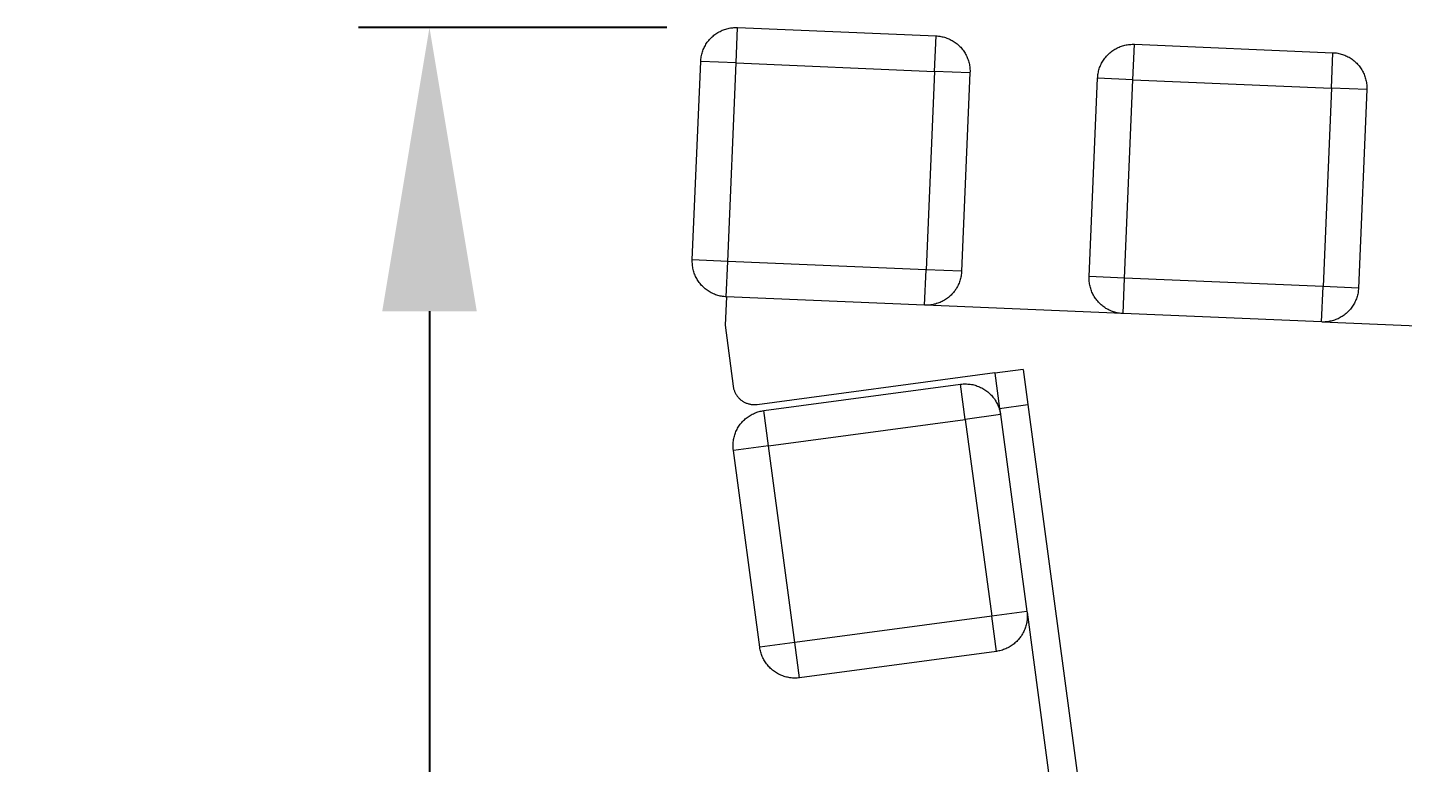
# Model space of a CAD drawing. Header units: millimetres. Extents: x -30 to 4992, y -440 to 3111.
# Drawn here: x 3415.6 to 3609.4, y 3007 to 3110.6 of the extents above; entities that cross this region are included whole.
import ezdxf

# ---------------------------------------------------------------- set-up
doc = ezdxf.new("R2010")
doc.units = ezdxf.units.MM
doc.layers.add('ZANO_R', color=7, linetype='Continuous', lineweight=0)
doc.layers.add('ZANO_W', color=1, linetype='Continuous', lineweight=0)
doc.styles.add('Arial', font='arial.ttf')
doc.styles.get("Standard").update_dxf_attribs({"font": 'ARIALUNI.TTF'})
doc.dimstyles.new('pl i ang', dxfattribs={"dimtxt": 50, "dimasz": 50, "dimexe": 1.25, "dimexo": 0.625, "dimgap": 10, "dimtad": 1, "dimtoh": 1, "dimtxsty": 'Standard', "dimcen": 2.5, "dimclrd": 1, "dimclre": 1, "dimclrt": 1, "dimadec": 0, "dimazin": 0, "dimtfac": 1, "dimtmove": 0, "dimatfit": 3, "dimfxl": 1, "dimarcsym": 1})

# ---------------------------------------------------------------- blocks, each defined once
blk = doc.blocks.new('*D390')
at = {"layer": 'ZANO_W', "color": 1, "lineweight": -2}
for p, q in [((3505.67, 3110.62), (3462.23, 3110.62)), ((3472.23, 3070.62), (3472.23, 2690.87)), ((3595.75, 2650.87), (3462.23, 2650.87))]:
    blk.add_line(p, q, dxfattribs=at)
at = {"layer": 'ZANO_W', "color": 1}
for points in [[(3478.9, 3070.62), (3465.57, 3070.62), (3472.23, 3110.62)], [(3465.57, 2690.87), (3478.9, 2690.87), (3472.23, 2650.87)]]:
    blk.add_solid(points, dxfattribs=at)
at = {"layer": 'ZANO_W', "color": 1, "insert": (3441.81, 2880.74), "char_height": 40, "attachment_point": 5, "rotation": 90, "style": 'Arial'}
blk.add_mtext('460', dxfattribs=at)

msp = doc.modelspace()

# ---------------------------------------------------------------- linework, layer by layer
at = {"layer": 'ZANO_R'}
for p, q in [((3511.96, 3109.19), (3512.08, 3109.31)), ((3512.08, 3109.31), (3512.21, 3109.42)), ((3512.21, 3109.42), (3512.34, 3109.53)), ((3512.34, 3109.53), (3512.47, 3109.63)), ((3512.47, 3109.63), (3512.61, 3109.73)), ((3512.61, 3109.73), (3512.75, 3109.83)), ((3512.75, 3109.83), (3512.9, 3109.92)), ((3512.9, 3109.92), (3513.05, 3110)), ((3513.05, 3110), (3513.2, 3110.08)), ((3513.2, 3110.08), (3513.35, 3110.16)), ((3513.35, 3110.16), (3513.51, 3110.23)), ((3513.51, 3110.23), (3513.67, 3110.29)), ((3513.67, 3110.29), (3513.83, 3110.35)), ((3513.83, 3110.35), (3513.99, 3110.4)), ((3513.99, 3110.4), (3514.15, 3110.45)), ((3514.15, 3110.45), (3514.32, 3110.49)), ((3514.32, 3110.49), (3514.48, 3110.53)), ((3514.48, 3110.53), (3514.65, 3110.56)), ((3514.65, 3110.56), (3514.82, 3110.58)), ((3514.82, 3110.58), (3514.99, 3110.6)), ((3514.99, 3110.6), (3515.16, 3110.62)), ((3515.16, 3110.62), (3515.33, 3110.62)), ((3515.33, 3110.62), (3515.5, 3110.62)), ((3515.46, 3105.63), (3515.67, 3110.62)), ((3515.5, 3110.62), (3515.67, 3110.62)), ((3515.67, 3110.62), (3543.65, 3109.44)), ((3543.44, 3104.44), (3543.65, 3109.44)), ((3543.65, 3109.44), (3543.82, 3109.43)), ((3543.82, 3109.43), (3543.99, 3109.41)), ((3543.99, 3109.41), (3544.16, 3109.39)), ((3544.16, 3109.39), (3544.33, 3109.36)), ((3544.33, 3109.36), (3544.49, 3109.33)), ((3544.49, 3109.33), (3544.66, 3109.29)), ((3544.66, 3109.29), (3544.83, 3109.25)), ((3544.83, 3109.25), (3544.99, 3109.2)), ((3510.71, 3107.18), (3510.76, 3107.34)), ((3510.76, 3107.34), (3510.83, 3107.5)), ((3510.83, 3107.5), (3510.89, 3107.65)), ((3510.89, 3107.65), (3510.96, 3107.81)), ((3510.96, 3107.81), (3511.04, 3107.96)), ((3511.04, 3107.96), (3511.12, 3108.11)), ((3511.12, 3108.11), (3511.21, 3108.26)), ((3511.21, 3108.26), (3511.3, 3108.4)), ((3511.3, 3108.4), (3511.4, 3108.54)), ((3511.4, 3108.54), (3511.5, 3108.68)), ((3511.5, 3108.68), (3511.61, 3108.81)), ((3511.61, 3108.81), (3511.72, 3108.94)), ((3511.72, 3108.94), (3511.84, 3109.07)), ((3511.84, 3109.07), (3511.96, 3109.19)), ((3544.99, 3109.2), (3545.15, 3109.14)), ((3545.15, 3109.14), (3545.31, 3109.08)), ((3545.31, 3109.08), (3545.47, 3109.01)), ((3545.47, 3109.01), (3545.62, 3108.94)), ((3545.62, 3108.94), (3545.77, 3108.86)), ((3545.77, 3108.86), (3545.92, 3108.78)), ((3545.92, 3108.78), (3546.07, 3108.69)), ((3546.07, 3108.69), (3546.21, 3108.6)), ((3546.21, 3108.6), (3546.35, 3108.5)), ((3546.35, 3108.5), (3546.49, 3108.4)), ((3546.49, 3108.4), (3546.62, 3108.3)), ((3546.62, 3108.3), (3546.75, 3108.18)), ((3546.75, 3108.18), (3546.88, 3108.07)), ((3546.88, 3108.07), (3547, 3107.95)), ((3547, 3107.95), (3547.12, 3107.83)), ((3547.12, 3107.83), (3547.23, 3107.7)), ((3547.23, 3107.7), (3547.34, 3107.57)), ((3547.34, 3107.57), (3547.45, 3107.43)), ((3547.45, 3107.43), (3547.55, 3107.29)), ((3568.42, 3107.27), (3568.56, 3107.37)), ((3568.56, 3107.37), (3568.7, 3107.46)), ((3568.7, 3107.46), (3568.85, 3107.55)), ((3568.85, 3107.55), (3569, 3107.64)), ((3569, 3107.64), (3569.15, 3107.72)), ((3569.15, 3107.72), (3569.3, 3107.79)), ((3569.3, 3107.79), (3569.46, 3107.86)), ((3569.46, 3107.86), (3569.62, 3107.93)), ((3569.62, 3107.93), (3569.78, 3107.98)), ((3569.78, 3107.98), (3569.94, 3108.04)), ((3569.94, 3108.04), (3570.1, 3108.09)), ((3570.1, 3108.09), (3570.27, 3108.13)), ((3570.27, 3108.13), (3570.43, 3108.16)), ((3570.43, 3108.16), (3570.6, 3108.19)), ((3570.6, 3108.19), (3570.77, 3108.22)), ((3570.77, 3108.22), (3570.94, 3108.24)), ((3570.94, 3108.24), (3571.11, 3108.25)), ((3571.11, 3108.25), (3571.28, 3108.26)), ((3571.28, 3108.26), (3571.45, 3108.26)), ((3571.41, 3103.26), (3571.62, 3108.26)), ((3571.45, 3108.26), (3571.62, 3108.26)), ((3571.62, 3108.26), (3599.6, 3107.07)), ((3509.28, 3077.86), (3510.47, 3105.84)), ((3510.47, 3105.84), (3510.48, 3106.01)), ((3515.46, 3105.63), (3510.47, 3105.84)), ((3510.48, 3106.01), (3510.49, 3106.18)), ((3510.49, 3106.18), (3510.51, 3106.35)), ((3510.51, 3106.35), (3510.54, 3106.51)), ((3510.54, 3106.51), (3510.58, 3106.68)), ((3510.58, 3106.68), (3510.61, 3106.85)), ((3510.61, 3106.85), (3510.66, 3107.01)), ((3510.66, 3107.01), (3510.71, 3107.18)), ((3514.28, 3077.65), (3515.46, 3105.63)), ((3515.46, 3105.63), (3543.44, 3104.44)), ((3547.55, 3107.29), (3547.64, 3107.15)), ((3547.64, 3107.15), (3547.73, 3107.01)), ((3547.73, 3107.01), (3547.82, 3106.86)), ((3547.82, 3106.86), (3547.9, 3106.71)), ((3547.9, 3106.71), (3547.97, 3106.55)), ((3547.97, 3106.55), (3548.04, 3106.4)), ((3548.04, 3106.4), (3548.1, 3106.24)), ((3548.1, 3106.24), (3548.16, 3106.08)), ((3548.16, 3106.08), (3548.21, 3105.92)), ((3548.21, 3105.92), (3548.26, 3105.75)), ((3548.26, 3105.75), (3548.3, 3105.59)), ((3548.3, 3105.59), (3548.34, 3105.42)), ((3548.34, 3105.42), (3548.37, 3105.25)), ((3566.84, 3105.29), (3566.91, 3105.44)), ((3566.91, 3105.44), (3566.99, 3105.6)), ((3566.99, 3105.6), (3567.07, 3105.75)), ((3567.07, 3105.75), (3567.16, 3105.89)), ((3567.16, 3105.89), (3567.25, 3106.04)), ((3567.25, 3106.04), (3567.35, 3106.18)), ((3567.35, 3106.18), (3567.45, 3106.31)), ((3567.45, 3106.31), (3567.56, 3106.45)), ((3567.56, 3106.45), (3567.67, 3106.58)), ((3567.67, 3106.58), (3567.79, 3106.7)), ((3567.79, 3106.7), (3567.91, 3106.82)), ((3567.91, 3106.82), (3568.03, 3106.94)), ((3568.03, 3106.94), (3568.16, 3107.06)), ((3568.16, 3107.06), (3568.29, 3107.16)), ((3568.29, 3107.16), (3568.42, 3107.27)), ((3599.39, 3102.08), (3599.6, 3107.07)), ((3599.6, 3107.07), (3599.77, 3107.06)), ((3599.77, 3107.06), (3599.94, 3107.05)), ((3599.94, 3107.05), (3600.11, 3107.03)), ((3600.11, 3107.03), (3600.28, 3107)), ((3600.28, 3107), (3600.44, 3106.96)), ((3600.44, 3106.96), (3600.61, 3106.93)), ((3600.61, 3106.93), (3600.78, 3106.88)), ((3600.78, 3106.88), (3600.94, 3106.83)), ((3600.94, 3106.83), (3601.1, 3106.78)), ((3601.1, 3106.78), (3601.26, 3106.71)), ((3601.26, 3106.71), (3601.42, 3106.65)), ((3601.42, 3106.65), (3601.57, 3106.58)), ((3601.57, 3106.58), (3601.72, 3106.5)), ((3601.72, 3106.5), (3601.87, 3106.42)), ((3601.87, 3106.42), (3602.02, 3106.33)), ((3602.02, 3106.33), (3602.16, 3106.24)), ((3602.16, 3106.24), (3602.3, 3106.14)), ((3602.3, 3106.14), (3602.44, 3106.04)), ((3602.44, 3106.04), (3602.57, 3105.93)), ((3602.57, 3105.93), (3602.7, 3105.82)), ((3602.7, 3105.82), (3602.83, 3105.7)), ((3602.83, 3105.7), (3602.95, 3105.58)), ((3602.95, 3105.58), (3603.07, 3105.46)), ((3603.07, 3105.46), (3603.18, 3105.33)), ((3543.44, 3104.44), (3542.25, 3076.47)), ((3548.43, 3104.23), (3543.44, 3104.44)), ((3548.43, 3104.23), (3547.25, 3076.26)), ((3548.37, 3105.25), (3548.4, 3105.08)), ((3548.4, 3105.08), (3548.41, 3104.91)), ((3548.41, 3104.91), (3548.43, 3104.74)), ((3548.43, 3104.74), (3548.44, 3104.57)), ((3548.44, 3104.4), (3548.43, 3104.23)), ((3548.43, 3104.23), (3548.43, 3104.23)), ((3548.44, 3104.57), (3548.44, 3104.4)), ((3565.23, 3075.5), (3566.42, 3103.47)), ((3566.42, 3103.47), (3566.43, 3103.64)), ((3571.41, 3103.26), (3566.42, 3103.47)), ((3566.43, 3103.64), (3566.44, 3103.81)), ((3566.44, 3103.81), (3566.46, 3103.98)), ((3566.46, 3103.98), (3566.49, 3104.15)), ((3566.49, 3104.15), (3566.53, 3104.32)), ((3566.53, 3104.32), (3566.56, 3104.48)), ((3566.56, 3104.48), (3566.61, 3104.65)), ((3566.61, 3104.65), (3566.66, 3104.81)), ((3566.66, 3104.81), (3566.71, 3104.97)), ((3566.71, 3104.97), (3566.78, 3105.13)), ((3566.78, 3105.13), (3566.84, 3105.29)), ((3603.18, 3105.33), (3603.29, 3105.2)), ((3603.29, 3105.2), (3603.4, 3105.07)), ((3603.4, 3105.07), (3603.5, 3104.93)), ((3603.5, 3104.93), (3603.59, 3104.79)), ((3603.59, 3104.79), (3603.68, 3104.64)), ((3603.68, 3104.64), (3603.77, 3104.49)), ((3603.77, 3104.49), (3603.85, 3104.34)), ((3603.85, 3104.34), (3603.92, 3104.19)), ((3603.92, 3104.19), (3603.99, 3104.03)), ((3603.99, 3104.03), (3604.05, 3103.87)), ((3604.05, 3103.87), (3604.11, 3103.71)), ((3604.11, 3103.71), (3604.16, 3103.55)), ((3604.16, 3103.55), (3604.21, 3103.39)), ((3570.23, 3075.29), (3571.41, 3103.26)), ((3571.41, 3103.26), (3599.39, 3102.08)), ((3599.39, 3102.08), (3598.2, 3074.1)), ((3604.38, 3101.87), (3599.39, 3102.08)), ((3604.38, 3101.87), (3603.2, 3073.89)), ((3604.21, 3103.39), (3604.25, 3103.22)), ((3604.25, 3103.22), (3604.29, 3103.06)), ((3604.29, 3103.06), (3604.32, 3102.89)), ((3604.32, 3102.89), (3604.35, 3102.72)), ((3604.35, 3102.72), (3604.36, 3102.55)), ((3604.36, 3102.55), (3604.38, 3102.38)), ((3604.38, 3102.38), (3604.39, 3102.21)), ((3604.39, 3102.04), (3604.38, 3101.87)), ((3604.38, 3101.87), (3604.38, 3101.87)), ((3604.39, 3102.21), (3604.39, 3102.04)), ((3509.28, 3077.69), (3509.28, 3077.86)), ((3514.28, 3077.65), (3509.28, 3077.86)), ((3509.28, 3077.52), (3509.28, 3077.69)), ((3509.29, 3077.35), (3509.28, 3077.52)), ((3509.3, 3077.18), (3509.29, 3077.35)), ((3509.32, 3077.01), (3509.3, 3077.18)), ((3509.35, 3076.84), (3509.32, 3077.01)), ((3509.38, 3076.67), (3509.35, 3076.84)), ((3509.41, 3076.51), (3509.38, 3076.67)), ((3509.45, 3076.34), (3509.41, 3076.51)), ((3509.5, 3076.18), (3509.45, 3076.34)), ((3514.07, 3072.66), (3514.28, 3077.65)), ((3542.25, 3076.47), (3514.28, 3077.65)), ((3542.04, 3071.48), (3542.25, 3076.47)), ((3547.25, 3076.26), (3542.25, 3076.47)), ((3509.56, 3076.01), (3509.5, 3076.18)), ((3509.61, 3075.85), (3509.56, 3076.01)), ((3509.68, 3075.7), (3509.61, 3075.85)), ((3509.75, 3075.54), (3509.68, 3075.7)), ((3509.82, 3075.39), (3509.75, 3075.54)), ((3509.9, 3075.23), (3509.82, 3075.39)), ((3509.99, 3075.09), (3509.9, 3075.23)), ((3510.08, 3074.94), (3509.99, 3075.09)), ((3510.17, 3074.8), (3510.08, 3074.94)), ((3510.27, 3074.66), (3510.17, 3074.8)), ((3510.38, 3074.53), (3510.27, 3074.66)), ((3510.48, 3074.39), (3510.38, 3074.53)), ((3510.6, 3074.27), (3510.48, 3074.39)), ((3546.82, 3074.44), (3546.75, 3074.28)), ((3546.89, 3074.6), (3546.82, 3074.44)), ((3546.95, 3074.76), (3546.89, 3074.6)), ((3547.01, 3074.92), (3546.95, 3074.76)), ((3547.06, 3075.08), (3547.01, 3074.92)), ((3547.1, 3075.24), (3547.06, 3075.08)), ((3547.14, 3075.41), (3547.1, 3075.24)), ((3547.18, 3075.58), (3547.14, 3075.41)), ((3547.2, 3075.75), (3547.18, 3075.58)), ((3547.22, 3075.92), (3547.2, 3075.75)), ((3547.24, 3076.09), (3547.22, 3075.92)), ((3547.25, 3076.26), (3547.24, 3076.09)), ((3547.25, 3076.26), (3547.25, 3076.26)), ((3565.23, 3075.33), (3565.23, 3075.5)), ((3570.23, 3075.29), (3565.23, 3075.5)), ((3565.23, 3075.16), (3565.23, 3075.33)), ((3565.24, 3074.98), (3565.23, 3075.16)), ((3565.25, 3074.81), (3565.24, 3074.98)), ((3565.27, 3074.64), (3565.25, 3074.81)), ((3565.3, 3074.48), (3565.27, 3074.64)), ((3565.33, 3074.31), (3565.3, 3074.48)), ((3570.02, 3070.29), (3570.23, 3075.29)), ((3598.2, 3074.1), (3570.23, 3075.29)), ((3510.72, 3074.14), (3510.6, 3074.27)), ((3510.84, 3074.02), (3510.72, 3074.14)), ((3510.96, 3073.91), (3510.84, 3074.02)), ((3511.09, 3073.8), (3510.96, 3073.91)), ((3511.23, 3073.69), (3511.09, 3073.8)), ((3511.36, 3073.59), (3511.23, 3073.69)), ((3511.5, 3073.49), (3511.36, 3073.59)), ((3511.65, 3073.4), (3511.5, 3073.49)), ((3511.79, 3073.31), (3511.65, 3073.4)), ((3511.94, 3073.23), (3511.79, 3073.31)), ((3512.1, 3073.15), (3511.94, 3073.23)), ((3512.25, 3073.08), (3512.1, 3073.15)), ((3512.41, 3073.01), (3512.25, 3073.08)), ((3512.57, 3072.95), (3512.41, 3073.01)), ((3512.73, 3072.9), (3512.57, 3072.95)), ((3512.89, 3072.85), (3512.73, 3072.9)), ((3513.06, 3072.8), (3512.89, 3072.85)), ((3513.22, 3072.76), (3513.06, 3072.8)), ((3513.39, 3072.73), (3513.22, 3072.76)), ((3513.56, 3072.7), (3513.39, 3072.73)), ((3513.73, 3072.68), (3513.56, 3072.7)), ((3513.9, 3072.66), (3513.73, 3072.68)), ((3514.07, 3072.65), (3513.9, 3072.66)), ((3514.09, 3072.65), (3513.92, 3068.66)), ((3514.07, 3072.66), (3514.07, 3072.65)), ((3542.04, 3071.47), (3514.07, 3072.65)), ((3545.24, 3072.46), (3545.11, 3072.36)), ((3545.38, 3072.56), (3545.24, 3072.46)), ((3545.51, 3072.67), (3545.38, 3072.56)), ((3545.64, 3072.79), (3545.51, 3072.67)), ((3545.76, 3072.9), (3545.64, 3072.79)), ((3545.88, 3073.03), (3545.76, 3072.9)), ((3546, 3073.15), (3545.88, 3073.03)), ((3546.11, 3073.28), (3546, 3073.15)), ((3546.21, 3073.41), (3546.11, 3073.28)), ((3546.32, 3073.55), (3546.21, 3073.41)), ((3546.41, 3073.69), (3546.32, 3073.55)), ((3546.51, 3073.84), (3546.41, 3073.69)), ((3546.59, 3073.98), (3546.51, 3073.84)), ((3546.68, 3074.13), (3546.59, 3073.98)), ((3546.75, 3074.28), (3546.68, 3074.13)), ((3565.36, 3074.14), (3565.33, 3074.31)), ((3565.4, 3073.98), (3565.36, 3074.14)), ((3565.45, 3073.81), (3565.4, 3073.98)), ((3565.51, 3073.65), (3565.45, 3073.81)), ((3565.56, 3073.49), (3565.51, 3073.65)), ((3565.63, 3073.33), (3565.56, 3073.49)), ((3565.7, 3073.17), (3565.63, 3073.33)), ((3565.77, 3073.02), (3565.7, 3073.17)), ((3565.85, 3072.87), (3565.77, 3073.02)), ((3565.94, 3072.72), (3565.85, 3072.87)), ((3566.03, 3072.58), (3565.94, 3072.72)), ((3566.12, 3072.44), (3566.03, 3072.58)), ((3566.22, 3072.3), (3566.12, 3072.44)), ((3597.99, 3069.11), (3598.2, 3074.1)), ((3603.2, 3073.89), (3598.2, 3074.1)), ((3602.96, 3072.55), (3602.9, 3072.39)), ((3603.01, 3072.71), (3602.96, 3072.55)), ((3603.05, 3072.88), (3603.01, 3072.71)), ((3603.09, 3073.05), (3603.05, 3072.88)), ((3603.13, 3073.21), (3603.09, 3073.05)), ((3603.15, 3073.38), (3603.13, 3073.21)), ((3603.17, 3073.55), (3603.15, 3073.38)), ((3603.19, 3073.72), (3603.17, 3073.55)), ((3603.2, 3073.89), (3603.19, 3073.72)), ((3603.2, 3073.89), (3603.2, 3073.89)), ((3542.04, 3071.48), (3542.04, 3071.47)), ((3542.21, 3071.47), (3542.04, 3071.47)), ((3569.91, 3070.29), (3542.15, 3071.47)), ((3542.39, 3071.47), (3542.21, 3071.47)), ((3542.56, 3071.48), (3542.39, 3071.47)), ((3542.73, 3071.49), (3542.56, 3071.48)), ((3542.9, 3071.51), (3542.73, 3071.49)), ((3543.06, 3071.53), (3542.9, 3071.51)), ((3543.23, 3071.56), (3543.06, 3071.53)), ((3543.4, 3071.6), (3543.23, 3071.56)), ((3543.56, 3071.64), (3543.4, 3071.6)), ((3543.73, 3071.69), (3543.56, 3071.64)), ((3543.89, 3071.74), (3543.73, 3071.69)), ((3544.05, 3071.8), (3543.89, 3071.74)), ((3544.21, 3071.87), (3544.05, 3071.8)), ((3544.37, 3071.94), (3544.21, 3071.87)), ((3544.52, 3072.01), (3544.37, 3071.94)), ((3544.67, 3072.09), (3544.52, 3072.01)), ((3544.82, 3072.17), (3544.67, 3072.09)), ((3544.96, 3072.26), (3544.82, 3072.17)), ((3545.11, 3072.36), (3544.96, 3072.26)), ((3566.33, 3072.16), (3566.22, 3072.3)), ((3566.43, 3072.03), (3566.33, 3072.16)), ((3566.55, 3071.9), (3566.43, 3072.03)), ((3566.67, 3071.78), (3566.55, 3071.9)), ((3566.79, 3071.66), (3566.67, 3071.78)), ((3566.91, 3071.54), (3566.79, 3071.66)), ((3567.04, 3071.43), (3566.91, 3071.54)), ((3567.18, 3071.33), (3567.04, 3071.43)), ((3567.31, 3071.22), (3567.18, 3071.33)), ((3567.45, 3071.13), (3567.31, 3071.22)), ((3567.6, 3071.03), (3567.45, 3071.13)), ((3567.74, 3070.95), (3567.6, 3071.03)), ((3567.89, 3070.86), (3567.74, 3070.95)), ((3568.05, 3070.79), (3567.89, 3070.86)), ((3568.2, 3070.72), (3568.05, 3070.79)), ((3568.36, 3070.65), (3568.2, 3070.72)), ((3568.52, 3070.59), (3568.36, 3070.65)), ((3568.68, 3070.53), (3568.52, 3070.59)), ((3568.84, 3070.48), (3568.68, 3070.53)), ((3569.01, 3070.44), (3568.84, 3070.48)), ((3601.71, 3070.54), (3601.59, 3070.42)), ((3601.83, 3070.66), (3601.71, 3070.54)), ((3601.95, 3070.79), (3601.83, 3070.66)), ((3602.06, 3070.92), (3601.95, 3070.79)), ((3602.16, 3071.05), (3602.06, 3070.92)), ((3602.27, 3071.19), (3602.16, 3071.05)), ((3602.36, 3071.33), (3602.27, 3071.19)), ((3602.46, 3071.47), (3602.36, 3071.33)), ((3602.54, 3071.62), (3602.46, 3071.47)), ((3602.63, 3071.77), (3602.54, 3071.62)), ((3602.7, 3071.92), (3602.63, 3071.77)), ((3602.77, 3072.07), (3602.7, 3071.92)), ((3602.84, 3072.23), (3602.77, 3072.07)), ((3602.9, 3072.39), (3602.84, 3072.23)), ((3513.92, 3068.66), (3515.03, 3060.08)), ((3569.17, 3070.4), (3569.01, 3070.44)), ((3569.34, 3070.37), (3569.17, 3070.4)), ((3569.51, 3070.34), (3569.34, 3070.37)), ((3569.68, 3070.32), (3569.51, 3070.34)), ((3569.85, 3070.3), (3569.68, 3070.32)), ((3570.02, 3070.29), (3569.85, 3070.3)), ((3597.99, 3069.11), (3570.02, 3070.29)), ((3570.02, 3070.29), (3570.02, 3070.29)), ((3598.16, 3069.1), (3597.99, 3069.11)), ((3597.99, 3069.11), (3597.99, 3069.11)), ((3625.86, 3067.93), (3598.1, 3069.1)), ((3598.34, 3069.1), (3598.16, 3069.1)), ((3598.51, 3069.11), (3598.34, 3069.1)), ((3598.68, 3069.13), (3598.51, 3069.11)), ((3598.85, 3069.14), (3598.68, 3069.13)), ((3599.01, 3069.17), (3598.85, 3069.14)), ((3599.18, 3069.2), (3599.01, 3069.17)), ((3599.35, 3069.24), (3599.18, 3069.2)), ((3599.51, 3069.28), (3599.35, 3069.24)), ((3599.68, 3069.33), (3599.51, 3069.28)), ((3599.84, 3069.38), (3599.68, 3069.33)), ((3600, 3069.44), (3599.84, 3069.38)), ((3600.16, 3069.5), (3600, 3069.44)), ((3600.32, 3069.57), (3600.16, 3069.5)), ((3600.47, 3069.65), (3600.32, 3069.57)), ((3600.62, 3069.72), (3600.47, 3069.65)), ((3600.77, 3069.81), (3600.62, 3069.72)), ((3600.91, 3069.9), (3600.77, 3069.81)), ((3601.06, 3069.99), (3600.91, 3069.9)), ((3601.19, 3070.09), (3601.06, 3069.99)), ((3601.33, 3070.2), (3601.19, 3070.09)), ((3601.46, 3070.31), (3601.33, 3070.2)), ((3601.59, 3070.42), (3601.46, 3070.31)), ((3518.41, 3057.49), (3551.93, 3061.99)), ((3551.93, 3061.99), (3551.94, 3061.89)), ((3555.91, 3062.42), (3551.94, 3061.89)), ((3551.94, 3061.89), (3552.61, 3056.93)), ((3555.91, 3062.42), (3556.57, 3057.46)), ((3555.91, 3062.42), (3555.91, 3062.42)), ((3515.03, 3060.08), (3515.05, 3059.98)), ((3515.05, 3059.98), (3515.07, 3059.88)), ((3515.07, 3059.88), (3515.09, 3059.77)), ((3515.09, 3059.77), (3515.11, 3059.68)), ((3515.11, 3059.68), (3515.14, 3059.58)), ((3515.14, 3059.58), (3515.17, 3059.48)), ((3515.17, 3059.48), (3515.21, 3059.38)), ((3515.21, 3059.38), (3515.25, 3059.29)), ((3515.25, 3059.29), (3515.29, 3059.19)), ((3515.29, 3059.19), (3515.34, 3059.1)), ((3515.34, 3059.1), (3515.38, 3059.01)), ((3515.38, 3059.01), (3515.43, 3058.92)), ((3515.43, 3058.92), (3515.49, 3058.83)), ((3515.49, 3058.83), (3515.55, 3058.75)), ((3519.36, 3056.61), (3547.11, 3060.33)), ((3547.11, 3060.33), (3547.28, 3060.35)), ((3547.77, 3055.38), (3547.11, 3060.33)), ((3547.28, 3060.35), (3547.45, 3060.37)), ((3547.45, 3060.37), (3547.62, 3060.37)), ((3547.62, 3060.37), (3547.79, 3060.38)), ((3547.79, 3060.38), (3547.96, 3060.37)), ((3547.96, 3060.37), (3548.13, 3060.36)), ((3548.13, 3060.36), (3548.3, 3060.35)), ((3548.3, 3060.35), (3548.47, 3060.33)), ((3548.47, 3060.33), (3548.64, 3060.3)), ((3548.64, 3060.3), (3548.81, 3060.27)), ((3548.81, 3060.27), (3548.97, 3060.23)), ((3548.97, 3060.23), (3549.14, 3060.19)), ((3549.14, 3060.19), (3549.3, 3060.14)), ((3549.3, 3060.14), (3549.46, 3060.08)), ((3549.46, 3060.08), (3549.62, 3060.02)), ((3549.62, 3060.02), (3549.78, 3059.96)), ((3549.78, 3059.96), (3549.93, 3059.88)), ((3549.93, 3059.88), (3550.09, 3059.81)), ((3550.09, 3059.81), (3550.24, 3059.73)), ((3550.24, 3059.73), (3550.38, 3059.64)), ((3550.38, 3059.64), (3550.53, 3059.55)), ((3550.53, 3059.55), (3550.67, 3059.45)), ((3550.67, 3059.45), (3550.81, 3059.35)), ((3550.81, 3059.35), (3550.94, 3059.24)), ((3550.94, 3059.24), (3551.07, 3059.13)), ((3551.07, 3059.13), (3551.2, 3059.02)), ((3551.2, 3059.02), (3551.32, 3058.9)), ((3551.32, 3058.9), (3551.44, 3058.78)), ((3515.55, 3058.75), (3515.61, 3058.67)), ((3515.61, 3058.67), (3515.67, 3058.58)), ((3515.67, 3058.58), (3515.74, 3058.51)), ((3515.74, 3058.51), (3515.8, 3058.43)), ((3515.8, 3058.43), (3515.87, 3058.35)), ((3515.87, 3058.35), (3515.95, 3058.28)), ((3515.95, 3058.28), (3516.02, 3058.21)), ((3516.02, 3058.21), (3516.1, 3058.15)), ((3516.1, 3058.15), (3516.18, 3058.08)), ((3516.18, 3058.08), (3516.26, 3058.02)), ((3516.26, 3058.02), (3516.35, 3057.96)), ((3516.35, 3057.96), (3516.44, 3057.91)), ((3516.44, 3057.91), (3516.52, 3057.86)), ((3516.52, 3057.86), (3516.61, 3057.81)), ((3516.61, 3057.81), (3516.71, 3057.76)), ((3516.71, 3057.76), (3516.8, 3057.72)), ((3516.8, 3057.72), (3516.89, 3057.68)), ((3516.89, 3057.68), (3516.99, 3057.64)), ((3516.99, 3057.64), (3517.09, 3057.61)), ((3517.09, 3057.61), (3517.19, 3057.58)), ((3517.19, 3057.58), (3517.29, 3057.55)), ((3517.29, 3057.55), (3517.39, 3057.53)), ((3517.39, 3057.53), (3517.49, 3057.51)), ((3517.49, 3057.51), (3517.59, 3057.49)), ((3517.59, 3057.49), (3517.69, 3057.48)), ((3517.69, 3057.48), (3517.79, 3057.47)), ((3517.79, 3057.47), (3517.89, 3057.47)), ((3517.89, 3057.47), (3518, 3057.46)), ((3518, 3057.46), (3518.1, 3057.46)), ((3518.1, 3057.46), (3518.2, 3057.47)), ((3518.2, 3057.47), (3518.31, 3057.48)), ((3518.31, 3057.48), (3518.41, 3057.49)), ((3551.44, 3058.78), (3551.55, 3058.65)), ((3551.55, 3058.65), (3551.66, 3058.52)), ((3551.66, 3058.52), (3551.77, 3058.38)), ((3551.77, 3058.38), (3551.87, 3058.25)), ((3551.87, 3058.25), (3551.96, 3058.1)), ((3551.96, 3058.1), (3552.05, 3057.96)), ((3552.05, 3057.96), (3552.14, 3057.81)), ((3552.14, 3057.81), (3552.22, 3057.66)), ((3552.22, 3057.66), (3552.29, 3057.51)), ((3552.29, 3057.51), (3552.36, 3057.35)), ((3552.36, 3057.35), (3552.43, 3057.2)), ((3552.43, 3057.2), (3552.49, 3057.04)), ((3552.49, 3057.04), (3552.54, 3056.87)), ((3552.61, 3056.93), (3556.57, 3057.46)), ((3552.61, 3056.93), (3552.71, 3056.15)), ((3556.57, 3057.46), (3605.22, 2694.91)), ((3516.26, 3054.95), (3516.38, 3055.08)), ((3516.38, 3055.08), (3516.5, 3055.2)), ((3516.5, 3055.2), (3516.62, 3055.32)), ((3516.62, 3055.32), (3516.75, 3055.43)), ((3516.75, 3055.43), (3516.88, 3055.54)), ((3516.88, 3055.54), (3517.01, 3055.65)), ((3517.01, 3055.65), (3517.15, 3055.75)), ((3517.15, 3055.75), (3517.29, 3055.84)), ((3517.29, 3055.84), (3517.44, 3055.93)), ((3517.44, 3055.93), (3517.58, 3056.02)), ((3517.58, 3056.02), (3517.73, 3056.1)), ((3517.73, 3056.1), (3517.89, 3056.17)), ((3517.89, 3056.17), (3518.04, 3056.24)), ((3518.04, 3056.24), (3518.2, 3056.31)), ((3518.2, 3056.31), (3518.36, 3056.37)), ((3518.36, 3056.37), (3518.52, 3056.42)), ((3518.52, 3056.42), (3518.69, 3056.47)), ((3518.69, 3056.47), (3518.85, 3056.51)), ((3518.85, 3056.51), (3519.02, 3056.55)), ((3519.02, 3056.55), (3519.19, 3056.58)), ((3519.19, 3056.58), (3519.36, 3056.61)), ((3520.02, 3051.65), (3519.36, 3056.61)), ((3520.02, 3051.65), (3547.77, 3055.38)), ((3552.72, 3056.04), (3547.77, 3055.38)), ((3547.77, 3055.38), (3551.5, 3027.62)), ((3552.54, 3056.87), (3552.59, 3056.71)), ((3552.59, 3056.71), (3552.63, 3056.54)), ((3552.63, 3056.54), (3552.67, 3056.38)), ((3552.67, 3056.38), (3552.7, 3056.21)), ((3552.7, 3056.21), (3552.73, 3056.04)), ((3552.72, 3056.04), (3552.73, 3056.04)), ((3552.73, 3056.04), (3556.45, 3028.29)), ((3515.21, 3053.02), (3515.26, 3053.18)), ((3515.26, 3053.18), (3515.31, 3053.34)), ((3515.31, 3053.34), (3515.38, 3053.5)), ((3515.38, 3053.5), (3515.44, 3053.66)), ((3515.44, 3053.66), (3515.51, 3053.81)), ((3515.51, 3053.81), (3515.59, 3053.97)), ((3515.59, 3053.97), (3515.67, 3054.12)), ((3515.67, 3054.12), (3515.76, 3054.26)), ((3515.76, 3054.26), (3515.85, 3054.41)), ((3515.85, 3054.41), (3515.95, 3054.55)), ((3515.95, 3054.55), (3516.05, 3054.69)), ((3516.05, 3054.69), (3516.15, 3054.82)), ((3516.15, 3054.82), (3516.26, 3054.95)), ((3515.02, 3051.84), (3515.03, 3052.01)), ((3515.02, 3051.67), (3515.02, 3051.84)), ((3515.02, 3051.5), (3515.02, 3051.67)), ((3515.03, 3051.33), (3515.02, 3051.5)), ((3515.03, 3052.01), (3515.05, 3052.18)), ((3515.05, 3051.16), (3515.03, 3051.33)), ((3515.05, 3052.18), (3515.07, 3052.35)), ((3515.07, 3050.99), (3515.05, 3051.16)), ((3515.07, 3052.35), (3515.1, 3052.52)), ((3520.02, 3051.65), (3515.07, 3050.99)), ((3515.1, 3052.52), (3515.13, 3052.69)), ((3515.13, 3052.69), (3515.17, 3052.85)), ((3515.17, 3052.85), (3515.21, 3053.02)), ((3523.74, 3023.9), (3520.02, 3051.65)), ((3518.79, 3023.24), (3515.07, 3050.99)), ((3556.45, 3028.29), (3551.5, 3027.62)), ((3556.45, 3028.29), (3556.47, 3028.12)), ((3556.45, 3028.29), (3556.45, 3028.29)), ((3556.47, 3028.18), (3560.16, 3000.65)), ((3556.47, 3028.12), (3556.49, 3027.95)), ((3556.49, 3027.95), (3556.49, 3027.78)), ((3551.5, 3027.62), (3523.74, 3023.9)), ((3552.16, 3022.67), (3551.5, 3027.62)), ((3556.2, 3025.94), (3556.14, 3025.78)), ((3556.26, 3026.1), (3556.2, 3025.94)), ((3556.31, 3026.26), (3556.26, 3026.1)), ((3556.35, 3026.43), (3556.31, 3026.26)), ((3556.39, 3026.59), (3556.35, 3026.43)), ((3556.42, 3026.76), (3556.39, 3026.59)), ((3556.45, 3026.93), (3556.42, 3026.76)), ((3556.47, 3027.1), (3556.45, 3026.93)), ((3556.48, 3027.27), (3556.47, 3027.1)), ((3556.49, 3027.44), (3556.48, 3027.27)), ((3556.49, 3027.78), (3556.5, 3027.61)), ((3556.5, 3027.61), (3556.49, 3027.44)), ((3554.9, 3023.96), (3554.77, 3023.85)), ((3555.02, 3024.08), (3554.9, 3023.96)), ((3555.14, 3024.2), (3555.02, 3024.08)), ((3555.25, 3024.33), (3555.14, 3024.2)), ((3555.36, 3024.46), (3555.25, 3024.33)), ((3555.47, 3024.59), (3555.36, 3024.46)), ((3555.57, 3024.73), (3555.47, 3024.59)), ((3555.67, 3024.87), (3555.57, 3024.73)), ((3555.76, 3025.01), (3555.67, 3024.87)), ((3555.85, 3025.16), (3555.76, 3025.01)), ((3555.93, 3025.31), (3555.85, 3025.16)), ((3556, 3025.46), (3555.93, 3025.31)), ((3556.08, 3025.62), (3556, 3025.46)), ((3556.14, 3025.78), (3556.08, 3025.62)), ((3523.74, 3023.9), (3518.79, 3023.24)), ((3518.81, 3023.07), (3518.79, 3023.24)), ((3518.85, 3022.9), (3518.81, 3023.07)), ((3518.88, 3022.73), (3518.85, 3022.9)), ((3518.93, 3022.57), (3518.88, 3022.73)), ((3518.97, 3022.4), (3518.93, 3022.57)), ((3519.03, 3022.24), (3518.97, 3022.4)), ((3519.09, 3022.08), (3519.03, 3022.24)), ((3519.15, 3021.92), (3519.09, 3022.08)), ((3524.41, 3018.95), (3523.74, 3023.9)), ((3552.16, 3022.67), (3524.41, 3018.95)), ((3552.33, 3022.69), (3552.16, 3022.67)), ((3552.16, 3022.67), (3552.16, 3022.67)), ((3552.5, 3022.73), (3552.33, 3022.69)), ((3552.66, 3022.76), (3552.5, 3022.73)), ((3552.83, 3022.81), (3552.66, 3022.76)), ((3552.99, 3022.85), (3552.83, 3022.81)), ((3553.15, 3022.91), (3552.99, 3022.85)), ((3553.31, 3022.97), (3553.15, 3022.91)), ((3553.47, 3023.03), (3553.31, 3022.97)), ((3553.63, 3023.1), (3553.47, 3023.03)), ((3553.78, 3023.18), (3553.63, 3023.1)), ((3553.93, 3023.26), (3553.78, 3023.18)), ((3554.08, 3023.34), (3553.93, 3023.26)), ((3554.22, 3023.43), (3554.08, 3023.34)), ((3554.37, 3023.53), (3554.22, 3023.43)), ((3554.5, 3023.63), (3554.37, 3023.53)), ((3554.64, 3023.74), (3554.5, 3023.63)), ((3554.77, 3023.85), (3554.64, 3023.74)), ((3519.22, 3021.77), (3519.15, 3021.92)), ((3519.3, 3021.62), (3519.22, 3021.77)), ((3519.38, 3021.46), (3519.3, 3021.62)), ((3519.46, 3021.32), (3519.38, 3021.46)), ((3519.55, 3021.17), (3519.46, 3021.32)), ((3519.65, 3021.03), (3519.55, 3021.17)), ((3519.75, 3020.89), (3519.65, 3021.03)), ((3519.86, 3020.76), (3519.75, 3020.89)), ((3519.97, 3020.63), (3519.86, 3020.76)), ((3520.08, 3020.5), (3519.97, 3020.63)), ((3520.2, 3020.38), (3520.08, 3020.5)), ((3520.32, 3020.26), (3520.2, 3020.38)), ((3520.45, 3020.14), (3520.32, 3020.26)), ((3520.58, 3020.03), (3520.45, 3020.14)), ((3520.71, 3019.93), (3520.58, 3020.03)), ((3520.85, 3019.83), (3520.71, 3019.93)), ((3520.99, 3019.73), (3520.85, 3019.83)), ((3521.13, 3019.64), (3520.99, 3019.73)), ((3521.28, 3019.55), (3521.13, 3019.64)), ((3521.43, 3019.47), (3521.28, 3019.55)), ((3521.58, 3019.39), (3521.43, 3019.47)), ((3521.74, 3019.32), (3521.58, 3019.39)), ((3521.9, 3019.26), (3521.74, 3019.32)), ((3522.05, 3019.2), (3521.9, 3019.26)), ((3522.22, 3019.14), (3522.05, 3019.2)), ((3522.38, 3019.09), (3522.22, 3019.14)), ((3522.54, 3019.05), (3522.38, 3019.09)), ((3522.71, 3019.01), (3522.54, 3019.05)), ((3522.88, 3018.98), (3522.71, 3019.01)), ((3523.05, 3018.95), (3522.88, 3018.98)), ((3523.22, 3018.93), (3523.05, 3018.95)), ((3523.39, 3018.91), (3523.22, 3018.93)), ((3523.56, 3018.9), (3523.39, 3018.91)), ((3523.73, 3018.9), (3523.56, 3018.9)), ((3523.9, 3018.9), (3523.73, 3018.9)), ((3524.07, 3018.91), (3523.9, 3018.9)), ((3524.24, 3018.93), (3524.07, 3018.91)), ((3524.41, 3018.95), (3524.24, 3018.93)), ((3524.41, 3018.95), (3524.41, 3018.95))]:
    msp.add_line(p, q, dxfattribs=at)

# ---------------------------------------------------------------- dimensions: what is measured, and where the dimension line sits
at = {"layer": 'ZANO_W'}
dim = msp.add_linear_dim(base=(3472.23, 2650.87), p1=(3515.67, 3110.62), p2=(3605.75, 2650.87), angle=90, dimstyle='pl i ang', override={"dimtxt": 40, "dimasz": 40, "dimexe": 10, "dimexo": 10, "dimtoh": 0, "dimdec": 0, "dimtxsty": 'Arial', "dimtdec": 0, "dimtmove": 1}, dxfattribs=at)
dim.commit()
dim.dimension.update_dxf_attribs({"geometry": '*D390', "text_midpoint": (3441.81, 2880.74)})

doc.saveas('drawing.dxf')
